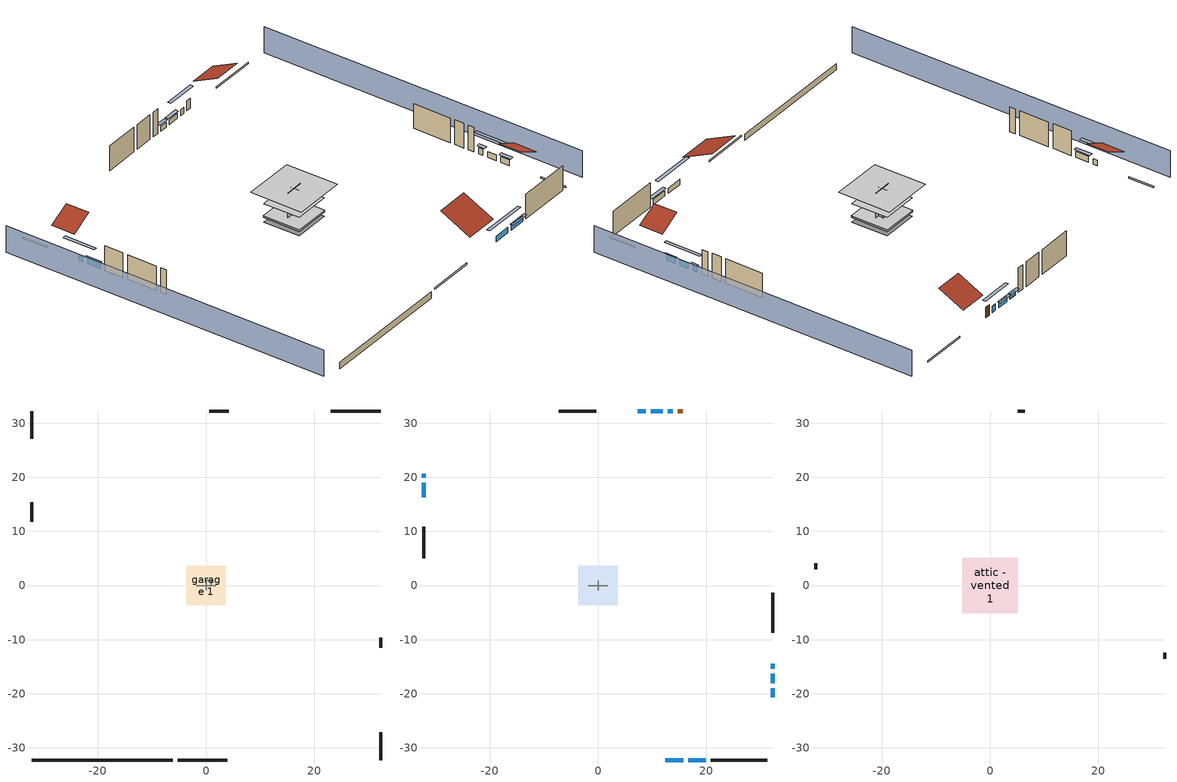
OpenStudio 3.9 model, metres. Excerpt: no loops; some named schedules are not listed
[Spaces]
garage 1
 floor foundation (Slab1 construction): -3.66,-3.66 -3.66,3.66 3.66,3.66 3.66,-3.66 z0
 wall outside (Wall1 construction): -32.25,15.42 -32.25,11.77 z0.3:5.18
 wall outside (Wall2 construction): 4.23,32.25 0.57,32.25 z0.3:5.18
 wall outside (Wall12 construction): 32.25,-11.52 32.25,-9.69 z0.3:5.18
 wall to conditioned space 1 (Wall5 construction Reversed): -1.83,0 1.83,0 z0.3:5.18
 wall to conditioned space 1 (Wall6 construction Reversed): 0,-0.91 0,0.91 z0.3:5.18
crawlspace - vented 1
 floor foundation (Slab2 construction): -3.61,-3.61 -3.61,3.61 3.61,3.61 3.61,-3.61 z-0.91
 wall outside (RimJoist1 construction): -5.23,-32.25 3.95,-32.25 z0.3:0.61
 wall outside (RimJoist2 construction): -32.25,32.25 -32.25,27.16 z0.3:0.61
 wall outside (RimJoist3 construction): 32.25,32.25 23.07,32.25 z0.3:0.61
 wall outside (RimJoist4 construction): 32.25,-32.25 32.25,-27.16 z0.3:0.61
 wall foundation (FoundationWall1 construction): -32.25,-32.25 -6.16,-32.25 z-0.91:0.3
air source heat pump airloop ret air space
 floor adiabatic (AdiabaticConst): 0,0 0,1 1,1 1,0 z0
 wall adiabatic (AdiabaticConst): 0,1 0,0 1,0 1,1 0,1 z0:1
 ceiling adiabatic (AdiabaticConst): 1,0 1,1 0,1 0,0 z1
conditioned space 1
 floor to crawlspace - vented 1 (Floor1 construction): -3.61,-3.61 -3.61,3.61 3.61,3.61 3.61,-3.61 z0.3
 floor to garage 1 (Floor3 construction): -3.66,-3.66 -3.66,3.66 3.66,3.66 3.66,-3.66 z0.3
 floor adiabatic (AdiabaticFloorConstruction): -3.61,-3.61 -3.61,3.61 3.61,3.61 3.61,-3.61 z2.74
 wall outside (Wall3 construction): 20.83,-32.25 31.32,-32.25 z0.3:5.18
 wall outside (Wall4 construction): -32.25,10.84 -32.25,5.01 z0.3:5.18
 wall outside (Wall7 construction): -0.35,32.25 -7.24,32.25 z0.3:5.18
 wall outside (Wall8 construction): 32.25,-8.77 32.25,-1.33 z0.3:5.18
 wall outside (AdiabaticWallConstruction): 12.44,-32.25 15.71,-32.25 / 16.64,-32.25 19.9,-32.25 / -32.25,20.69 -32.25,19.88 z0.3:1.37; -32.25,18.95 -32.25,16.35 z0.3:1.46; 13.84,32.25 12.93,32.25 z0.3:1.53; 12,32.25 9.73,32.25 z0.3:1.31; 8.8,32.25 7.32,32.25 z0.3:1.28; 32.25,-18.05 32.25,-16.33 / 32.25,-20.69 32.25,-18.98 z0.3:1.43; 32.25,-15.41 32.25,-14.5 z0.3:1.49
 wall outside (AdiabaticWallConstruction 1): 15.68,32.25 14.77,32.25 z0.3:2.34
 window (WindowConstruction): 12.44,-32.25 15.71,-32.25 z0.3:1.37
 window (WindowConstruction 1): 16.64,-32.25 19.9,-32.25 z0.3:1.37
 window (WindowConstruction 2): -32.25,20.69 -32.25,19.88 z0.3:1.37
 window (WindowConstruction 3): -32.25,18.95 -32.25,16.35 z0.3:1.46
 window (WindowConstruction 4): 13.84,32.25 12.93,32.25 z0.3:1.52
 window (WindowConstruction 5): 12,32.25 9.73,32.25 z0.3:1.31
 window (WindowConstruction 6): 8.8,32.25 7.32,32.25 z0.3:1.28
 window (WindowConstruction 7): 32.25,-18.05 32.25,-16.33 z0.3:1.43
 window (WindowConstruction 8): 32.25,-15.4 32.25,-14.51 z0.3:1.49
 window (WindowConstruction 9): 32.25,-20.69 32.25,-18.98 z0.3:1.43
 door (Door): 15.68,32.25 14.77,32.25 z0.3:2.34
 ceiling adiabatic (AdiabaticFloorConstruction): 3.61,-3.61 3.61,3.61 -3.61,3.61 -3.61,-3.61 z2.74
attic - vented 1
 floor to conditioned space 1 (Floor2 construction Reversed): -5.14,-5.14 -5.14,5.14 5.14,5.14 5.14,-5.14 z5.18
 wall outside (Wall9 construction): -32.25,4.08 -32.25,2.96 z0.3:5.18
 wall outside (Wall10 construction): 32.25,-13.58 32.25,-12.45 z0.3:5.18
 wall outside (Wall11 construction): 6.4,32.25 5.16,32.25 z0.3:5.18
 roof outside (Roof1 construction): 11.51,-32.25,5.18 11.51,-26.31,8.15 4.87,-26.31,8.15 4.87,-32.25,5.18
 roof outside (Roof2 construction): -32.25,21.62,5.18 -28.12,21.62,7.24 -28.12,26.23,7.24 -32.25,26.23,5.18
 roof outside (Roof3 construction): 32.25,-21.62,5.18 28.12,-21.62,7.24 28.12,-26.23,7.24 32.25,-26.23,5.18
 roof outside (Roof4 construction): 16.61,32.25,5.18 16.61,27.3,7.66 22.15,27.3,7.66 22.15,32.25,5.18
shading: 36.82,-32.25 36.82,32.25 / -36.82,32.25 -36.82,-32.25 z0:5.18; 18.45,-32.25 9.7,-32.25 9.7,-32.86 18.45,-32.86 z4.11; 20.21,-32.25 16.33,-32.25 16.33,-32.86 20.21,-32.86 z1.68; -32.25,17.14 -32.25,23.43 -32.86,23.43 -32.86,17.14 z4.11; -32.25,16.05 -32.25,19.26 -32.86,19.26 -32.86,16.05 z1.77; 10.19,32.25 16.58,32.25 16.58,32.86 10.19,32.86 z4.27; 9.43,32.25 12.31,32.25 12.31,32.86 9.43,32.86 z1.62; 7.02,32.25 9.11,32.25 9.11,32.86 7.02,32.86 z1.58; 32.25,-13.59 32.25,-20.79 32.86,-20.79 32.86,-13.59 z4.18; 32.25,-14.2 32.25,-15.71 32.86,-15.71 32.86,-14.2 z1.8; 32.25,-18.67 32.25,-20.99 32.86,-20.99 32.86,-18.67 z1.74
[Site]
Portland Intl Arpt_OR: Latitude {deg}=45.59; Longitude {deg}=-122.6; Time Zone {hr}=-8; Elevation {m}=33; Terrain=Suburbs; Keep Site Location Information=Yes
[Site:GroundTemperature:Shallow]
10.2558, 8.96328, 8.85977, 9.47314, 11.9355, 14.3863, 16.5111, 17.8571, 17.9714, 16.8767, 14.8061, 12.4304
[Site:WaterMainsTemperature]
Calculation Method=Schedule; Temperature Schedule=mains temperature schedule
[Building]
Building 1
[Material] Roughness=Rough
Name | Thickness {m} | Conductivity {W/m-K} | Density {kg/m3} | Specific Heat {J/kg-K} | Thermal Absorptance | Solar Absorptance | Visible Absorptance
wood shingles or shakes | 0.00635 | 0.162714 | 1121.4 | 1465.45 | 0.9 | 0.85 | 0.85
roof rigid ins | 0.00281632 | 0.029427 | 32.04 | 1214.23 | 0.9 | 0.7 | 0.7
osb sheathing 0.5 in. | 0.0127 | 0.115458 | 512.64 | 1214.23 | 0.9 | 0.6 | 0.6
composite shingle siding | 0.00635 | 0.162714 | 1121.4 | 1465.45 | 0.9 | 0.7 | 0.7
osb sheathing 0.5 in. 1 | 0.0127 | 0.115458 | 512.64 | 1214.23 | 0.9 | 0.7 | 0.7
wall stud and cavity | 0.1397 | 0.348479 | 139.0536 | 1170.24 | 0.9 | 0.6 | 0.6
wall rigid ins; floor rigid ins | 0.051816 | 0.029427 | 32.04 | 1214.23 | 0.9 | 0.7 | 0.7
wall stud and cavity 1 | 0.1397 | 0.207325 | 139.0536 | 1170.24 | 0.9 | 0.7 | 0.7
gypsum board | 0.0127 | 0.160291 | 801 | 837.4 | 0.9 | 0.6 | 0.6
wall rigid ins 1; wall rigid ins 2 | 0.051816 | 0.029427 | 32.04 | 1214.23
wall stud and cavity 2 | 0.1397 | 0.222524 | 139.0536 | 1170.24 | 0.9 | 0.7 | 0.7
rim joist stud and cavity | 0.0508 | 0.144151 | 50.32683 | 1063.81 | 0.9 | 0.6 | 0.6
floor stud and cavity | 0.1397 | 0.0972396 | 92.3553 | 1139.71 | 0.9 | 0.7 | 0.7
osb sheathing 0.75 in. | 0.01905 | 0.115458 | 512.64 | 1214.23 | 0.9 | 0.7 | 0.7
floor covering | 0.0127 | 0.0433444 | 54.468 | 1339.84 | 0.9 | 0.6 | 0.6
ceiling loosefill ins | 0.254 | 0.0480833 | 16.02 | 1046.75 | 0.9 | 0.7 | 0.7
ceiling stud and cavity | 0.1397 | 0.104117 | 65.682 | 1177.47 | 0.9 | 0.7 | 0.7
concrete 4.0 in. | 0.1016 | 1.803125 | 2242.8 | 837.4 | 0.9 | 0.7 | 0.7
concrete 8.0 in. | 0.2032 | 1.803125 | 2242.8 | 837.4 | 0.9 | 0.7 | 0.7
soil 0.5 in. | 0.0127 | 1.3848 | 1842.3 | 418.7 | 0.9 | 0.7 | 0.7
wood siding; wood siding 1 | 0.0254 | 0.102417 | 544.68 | 1172.36
wall rigid ins 3; floor rigid ins 1 | 0.512978 | 0.029427 | 32.04 | 1214.23 | 0.9 | 0.7 | 0.7
wall stud and cavity 3 | 0.0889 | 0.380278 | 52.3479 | 1209.89 | 0.9 | 0.7 | 0.7
door material | 0.04445 | 0.0612267 | 512.64 | 1214.23 | 0.9 | 0.7 | 0.7
floor stud and cavity 1 | 0.1397 | 1.75129 | 37.0049 | 1207.88 | 0.9 | 0.7 | 0.7
wall stud and cavity 4 | 0.0889 | 0.391764 | 83.0341 | 1211.67 | 0.9 | 0.7 | 0.7
furniture material conditioned space 1; furniture material garage 1 | 0.1524 | 0.115458 | 640.8 | 1214.23 | 0.9 | 0.6 | 0.6
[Construction]
Roof1 construction; Roof2 construction; Roof3 construction; Roof4 construction: wood shingles or shakes, roof rigid ins, osb sheathing 0.5 in.
Wall1 construction; Wall2 construction; Wall9 construction; Wall10 construction; Wall11 construction; Wall12 construction: composite shingle siding, osb sheathing 0.5 in. 1, wall stud and cavity
Wall3 construction; Wall4 construction: composite shingle siding, wall rigid ins, osb sheathing 0.5 in. 1, wall stud and cavity 1, gypsum board
Wall5 construction Reversed: gypsum board, wall stud and cavity 2, osb sheathing 0.5 in. 1, wall rigid ins 1
Wall6 construction Reversed: gypsum board, wall stud and cavity 2, osb sheathing 0.5 in. 1, wall rigid ins 2
Wall7 construction; Wall8 construction: composite shingle siding, wall rigid ins 2, osb sheathing 0.5 in. 1, wall stud and cavity 1, gypsum board
RimJoist1 construction; RimJoist2 construction; RimJoist3 construction; RimJoist4 construction: composite shingle siding, rim joist stud and cavity
Floor1 construction; Floor3 construction: floor stud and cavity, floor rigid ins, osb sheathing 0.75 in., floor covering
Floor2 construction Reversed: gypsum board, ceiling stud and cavity, ceiling loosefill ins
Slab1 construction: concrete 4.0 in.
FoundationWall1 construction: concrete 8.0 in.
Slab2 construction: soil 0.5 in.
WindowConstruction; WindowConstruction 1; WindowConstruction 2; WindowConstruction 3; WindowConstruction 4; WindowConstruction 5; WindowConstruction 6; WindowConstruction 7; WindowConstruction 8; WindowConstruction 9: WindowMaterial
AdiabaticWallConstruction: wood siding, wall rigid ins 3, wall stud and cavity 3, gypsum board
Door: door material
AdiabaticWallConstruction 1: wood siding 1, wall rigid ins 3, wall stud and cavity 3, gypsum board
AdiabaticFloorConstruction: floor stud and cavity 1, floor rigid ins 1, osb sheathing 0.75 in., floor covering
PartitionWallConstruction: gypsum board, wall stud and cavity 4, gypsum board
furniture construction conditioned space 1: furniture material conditioned space 1
furniture construction garage 1: furniture material garage 1
AdiabaticConst: Adiabatic
[WindowMaterial:SimpleGlazingSystem]
WindowMaterial: U-Factor {W/m2-K}=2.78222; Solar Heat Gain Coefficient=0.56
[Material:NoMass]
Adiabatic: Roughness=Rough; Thermal Resistance {m2-K/W}=176.1
[ThermalZone] Multiplier=1; Use Ideal Air Loads=No
Name | Volume {m3} | Thermostat
conditioned space | 384.656 | conditioned space temperature setpoint
attic - vented | 80.9188
garage | 130.484
crawlspace - vented | 63.543
air source heat pump airloop ret air zone | 1
[Sizing:Zone] Zone Cooling Design Supply Air Temperature Input Method=SupplyAirTemperature; Zone Cooling Design Supply Air Temperature {C}=14; Zone Cooling Design Supply Air Temperature Difference {deltaC}=11.11; Zone Heating Design Supply Air Temperature Input Method=SupplyAirTemperature; Zone Heating Design Supply Air Temperature {C}=40; Zone Heating Design Supply Air Temperature Difference {deltaC}=11.11; Zone Cooling Design Supply Air Humidity Ratio {kg-H2O/kg-air}=0.0085; Zone Heating Design Supply Air Humidity Ratio {kg-H2O/kg-air}=0.008; Cooling Design Air Flow Method=DesignDay; Heating Design Air Flow Method=DesignDay; Account for Dedicated Outdoor Air System=No; Dedicated Outdoor Air System Control Strategy=NeutralSupplyAir; Dedicated Outdoor Air Low Setpoint Temperature for Design {C}=autosize; Dedicated Outdoor Air High Setpoint Temperature for Design {C}=autosize; Zone Load Sizing Method=Sensible Load Only No Latent Load; Zone Latent Cooling Design Supply Air Humidity Ratio Input Method=HumidityRatioDifference; Zone Cooling Design Supply Air Humidity Ratio Difference {kgWater/kgDryAir}=0.005; Zone Latent Heating Design Supply Air Humidity Ratio Input Method=HumidityRatioDifference; Zone Humidification Design Supply Air Humidity Ratio Difference {kgWater/kgDryAir}=0.005; Sizing Option=Coincident
attic - vented; garage; crawlspace - vented; air source heat pump airloop ret air zone
[Space]
Name | Thermal Zone | Volume {m3}
conditioned space 1 | conditioned space | 384.656
attic - vented 1 | attic - vented | 80.9188
garage 1 | garage | 130.484
crawlspace - vented 1 | crawlspace - vented | 63.543
air source heat pump airloop ret air space | air source heat pump airloop ret air zone
[ThermostatSetpoint:DualSetpoint]
conditioned space temperature setpoint: Heating Setpoint Temperature Schedule=heating setpoint; Cooling Setpoint Temperature Schedule=cooling setpoint; Temperature Difference Between Cutout And Setpoint {deltaC}=0
[Foundation:Kiva] Wall Depth Below Slab {m}=0.2032
Name | Initial Indoor Air Temperature {C} | Wall Height Above Grade {m}
Foundation Kiva 1 | 13.4258 | 0.1016
Foundation Kiva 2 | 8.1388 | 0.3048
[Foundation:Kiva:Settings]
Soil Conductivity {W/m-K}=1.3848; Soil Density {kg/m3}=1842.3; Soil Specific Heat {J/kg-K}=418.7; Ground Solar Absorptivity=0.9; Ground Thermal Absorptivity=0.9; Ground Surface Roughness {m}=0.03; Far-Field Width {m}=40; Deep-Ground Boundary Condition=ZeroFlux; Deep-Ground Depth {m}=40; Minimum Cell Dimension {m}=0.2; Maximum Cell Growth Coefficient=3; Simulation Timestep=Timestep
[SurfaceProperty:ExposedFoundationPerimeter] Exposed Perimeter Calculation Method=TotalExposedPerimeter
Name | Total Exposed Perimeter {m}
Slab1 | 18.288
Slab2 | 26.09088
[SurfaceProperty:IncidentSolarMultiplier] Incident Solar Multiplier=1; Incident Solar Multiplier Schedule=trans schedule winter=0.85 summer=0.7
Window1; Window2; Window3; Window4; Window5; Window6; Window7; Window8; Window9; Window10
[InternalMass:Definition] Design Level Calculation Method=SurfaceArea
Name | Construction | Surface Area {m2}
partition wall mass | PartitionWallConstruction | 157.749
furniture mass conditioned space 1 | furniture construction conditioned space 1 | 63.09974
furniture mass garage 1 | furniture construction garage 1 | 5.35122
[InternalMass] Multiplier=1
Name | Internal Mass Definition | Space or SpaceType
partition wall mass | partition wall mass | conditioned space 1
furniture mass conditioned space 1 | furniture mass conditioned space 1 | conditioned space 1
furniture mass garage 1 | furniture mass garage 1 | garage 1
[EnergyManagementSystem:Sensor]
Name | Output Variable or Output Meter Index Key | Output Variable or Output Meter
water_heater_amb_temp; fridge_tin_s_1 | garage | Zone Mean Air Temperature
water_heater_amb_rh | garage | Zone Air Relative Humidity
water_heater_T_set | water heater setpoint | Schedule Value
out_pb_s |  | Site Outdoor Air Barometric Pressure
out_wt_s |  | Site Outdoor Air Humidity Ratio
site_vw_s |  | Site Wind Speed
cool_season | cooling season schedule | Schedule Value
air_source_heat_pump_airloop_AH_MFR_s | Node 7 | System Node Mass Flow Rate
air_source_heat_pump_airloop_AH_VFR_s | Node 7 | System Node Current Density Volume Flow Rate
air_source_heat_pump_airloop_AH_Tout_s | Node 7 | System Node Temperature
air_source_heat_pump_airloop_AH_Wout_s | Node 7 | System Node Humidity Ratio
air_source_heat_pump_airloop_RA_T_s | Node 10 | System Node Temperature
air_source_heat_pump_airloop_Ra_W_s | Node 10 | System Node Humidity Ratio
air_source_heat_pump_airloop_0_DZ_T_s | crawlspace - vented | Zone Air Temperature
air_source_heat_pump_airloop_0_DZ_W_s | crawlspace - vented | Zone Mean Air Humidity Ratio
natural_vent_s | natural vent schedule | Schedule Value
htg_sp_s | heating setpoint | Schedule Value
clg_sp_s | cooling setpoint | Schedule Value
mech_vent_range_fan_0_sch_s | mech vent range fan 0 schedule | Schedule Value
mech_vent_bath_fan_0_sch_s | mech vent bath fan 0 schedule | Schedule Value
clothes_dryer_exhaust_0_sch_s | clothes_dryer | Schedule Value
htg_load_cond |  | Heating:EnergyTransfer:Zone:CONDITIONED SPACE
clg_load_cond |  | Cooling:EnergyTransfer:Zone:CONDITIONED SPACE
htg_load_duct |  | Heating:EnergyTransfer:Zone:AIR SOURCE HEAT PUMP AIRLOOP RET AIR ZONE
clg_load_duct |  | Cooling:EnergyTransfer:Zone:AIR SOURCE HEAT PUMP AIRLOOP RET AIR ZONE
s_conv | Floor1 | Surface Inside Face Convection Heat Gain Energy
s_ig | Floor1 | Surface Inside Face Internal Gains Radiation Heat Gain Energy
s_sol | Floor1 | Surface Inside Face Solar Radiation Heat Gain Energy
s_lgt | Floor1 | Surface Inside Face Lights Radiation Heat Gain Energy
s_surf | Floor1 | Surface Inside Face Net Surface Thermal Radiation Heat Gain Energy
s_conv_1 | Floor2 | Surface Inside Face Convection Heat Gain Energy
[ElectricEquipment:Definition] Design Level Calculation Method=EquipmentLevel
Name | Design Level {W} | Fraction Latent | Fraction Radiant | Fraction Lost
ceiling fan | 18.8912 | 0 | 0.558 | 0
clothes washer | 154.524 | 0.03 | 0.162 | 0.7
clothes dryer | 3426.89 | 0.015 | 0.081 | 0.85
dishwasher | 361.86 | 0.3 | 0.18 | 0.4
fridge | 49.4292 | 0 | 0.6 | 0
fridge 2 | 80.4475 | 0 | 0.6 | 0
cooking range | 983.989 | 0.08 | 0.432 | 0.2
misc tv | 766.758 | 0 | 0.6 | 0
misc plug loads | 609.237 | 0.021 | 0.558 | 0.049
whole house fan; mech vent house fan | 0 | 0 | 0 | 1
mech vent house fan cfis | 0 | 0 | 0 | 0
mech vent range fan 0; mech vent bath fan 0 | 30 | 0 | 0 | 1
[ElectricEquipment]
Name | Electric Equipment Definition | Space or SpaceType | Schedule
ceiling fan | ceiling fan | conditioned space 1 | ceiling_fan
clothes washer | clothes washer | conditioned space 1 | clothes_washer
clothes dryer | clothes dryer | conditioned space 1 | clothes_dryer
dishwasher | dishwasher | conditioned space 1 | dishwasher
fridge | fridge | conditioned space 1 | fridge schedule
fridge 1 | fridge 2 | garage 1 | fridge schedule 1
cooking range | cooking range | conditioned space 1 | cooking_range
misc tv | misc tv | conditioned space 1 | plug_loads_tv
misc plug loads | misc plug loads | conditioned space 1 | plug_loads_other
whole house fan | whole house fan | conditioned space 1 | Always On Discrete
mech vent house fan | mech vent house fan | conditioned space 1 | mech vent house fan schedule
mech vent house fan cfis | mech vent house fan cfis | conditioned space 1 | mech vent house fan cfis schedule
mech vent range fan 0 | mech vent range fan 0 | conditioned space 1 | mech vent range fan 0 schedule
mech vent bath fan 0 | mech vent bath fan 0 | conditioned space 1 | mech vent bath fan 0 schedule
[OtherEquipment:Definition] Design Level Calculation Method=EquipmentLevel
Name | Design Level {W} | Fraction Latent | Fraction Radiant | Fraction Lost
water heater sens; air source heat pump airloop_0 SupSensLkToCond; air source heat pump airloop_0 SupCondToLv; air source heat pump airloop_0 RetCondToRP; air source heat pump airloop_0 RetSensLkToRP; air source heat pump airloop_0 SupCondToDZ; air source heat pump airloop_0 RetCondToDZ; air source heat pump airloop_0 SupSensLkToDZ; mech vent house fan sensible load | 0 | 0 | 0 | 0
water heater lat; air source heat pump airloop_0 SupLatLkToCond; air source heat pump airloop_0 RetLatLkToRP; air source heat pump airloop_0 SupLatLkToDZ; mech vent house fan latent load | 0 | 1 | 0 | 0
water heater energy adjustment1 | 0.01 | 0 | 0 | 1
clothes dryer 2 | 0 | 0.015 | 0.081 | 0.85
cooking range 2 | 0 | 0.08 | 0.432 | 0.2
misc lighting | 264.352 | 0 | 0 | 1
general water use sensible | -170.892 | 0 | 0.6 | 0
general water use latent | 173.399 | 1 | 0 | 0
[OtherEquipment]
Name | Other Equipment Definition | Space or SpaceType | Schedule | Fuel Type
water heater sens | water heater sens | garage 1 | Always On Discrete
water heater lat | water heater lat | garage 1 | Always On Discrete
water heater energy adjustment1 | water heater energy adjustment1 | garage 1 | Always On Discrete | Electricity
clothes dryer 1 | clothes dryer 2 | conditioned space 1 | clothes_dryer | Electricity
cooking range 1 | cooking range 2 | conditioned space 1 | cooking_range | Electricity
misc lighting | misc lighting | conditioned space 1 | misc lighting schedule | NaturalGas
general water use sensible | general water use sensible | conditioned space 1 | general water use schedule
general water use latent | general water use latent | conditioned space 1 | general water use schedule
air source heat pump airloop_0 SupSensLkToCond | air source heat pump airloop_0 SupSensLkToCond | conditioned space 1 | Always On Discrete
air source heat pump airloop_0 SupLatLkToCond | air source heat pump airloop_0 SupLatLkToCond | conditioned space 1 | Always On Discrete
air source heat pump airloop_0 SupCondToLv | air source heat pump airloop_0 SupCondToLv | conditioned space 1 | Always On Discrete
air source heat pump airloop_0 RetCondToRP | air source heat pump airloop_0 RetCondToRP | air source heat pump airloop ret air space | Always On Discrete
air source heat pump airloop_0 RetSensLkToRP | air source heat pump airloop_0 RetSensLkToRP | air source heat pump airloop ret air space | Always On Discrete
air source heat pump airloop_0 RetLatLkToRP | air source heat pump airloop_0 RetLatLkToRP | air source heat pump airloop ret air space | Always On Discrete
air source heat pump airloop_0 SupCondToDZ | air source heat pump airloop_0 SupCondToDZ | crawlspace - vented 1 | Always On Discrete
air source heat pump airloop_0 RetCondToDZ | air source heat pump airloop_0 RetCondToDZ | crawlspace - vented 1 | Always On Discrete
air source heat pump airloop_0 SupSensLkToDZ | air source heat pump airloop_0 SupSensLkToDZ | crawlspace - vented 1 | Always On Discrete
air source heat pump airloop_0 SupLatLkToDZ | air source heat pump airloop_0 SupLatLkToDZ | crawlspace - vented 1 | Always On Discrete
mech vent house fan sensible load | mech vent house fan sensible load | conditioned space 1 | Always On Discrete
mech vent house fan latent load | mech vent house fan latent load | conditioned space 1 | Always On Discrete
[WaterUse:Equipment:Definition]
Name | Peak Flow Rate {m3/s}
clothes washer | 7.46169e-06
dishwasher | 3.152e-06
[Lights:Definition] Design Level Calculation Method=LightingLevel; Fraction Radiant=0.6; Fraction Visible=0.2; Return Air Fraction=0
Name | Lighting Level {W}
interior lighting | 283.036
garage lighting | 11.368
[Lights] Fraction Replaceable=1
Name | Lights Definition | Space or SpaceType | Schedule
interior lighting | interior lighting | conditioned space 1 | lighting_interior
garage lighting | garage lighting | garage 1 | lighting_garage
[Exterior:Lights:Definition]
exterior lighting: Design Level {W}=10.6381
[Exterior:Lights]
exterior lighting: Exterior Lights Definition=exterior lighting; Schedule=exterior lighting schedule
[People:Definition]
occupants: Number of People Calculation Method=People; Number of People {people}=9; Fraction Radiant=0.314171; Sensible Heat Fraction=0.56303; Carbon Dioxide Generation Rate {m3/s-W}=0; Enable ASHRAE 55 Comfort Warnings=No; Mean Radiant Temperature Calculation Type=EnclosureAveraged
[People]
occupants: People Definition=occupants; Space or SpaceType=conditioned space 1; Number of People Schedule=occupants; Activity Level Schedule=occupants activity schedule; Multiplier=1
[ZoneMixing] Schedule=Always On Continuous; Design Flow Rate Calculation Method=Flow/Zone; Design Flow Rate {m3/s}=0
Name | Zone or Space | Source Zone or Space
air source heat pump airloop_0 ZoneMixDZToCond mix | conditioned space | crawlspace - vented
air source heat pump airloop_0 ZoneMixCondToDZ mix | crawlspace - vented | conditioned space
whole house fan mix | attic - vented | conditioned space
[SpaceInfiltration:DesignFlowRate] Schedule=Always On Discrete
Name | Space or SpaceType | Design Flow Rate Calculation Method | Design Flow Rate {m3/s} | Air Changes per Hour {1/hr} | Constant Term Coefficient | Temperature Term Coefficient | Velocity Term Coefficient | Velocity Squared Term Coefficient
natural vent flow; whole house fan flow; infil flow | conditioned space 1 | Flow/Space | 0
infil crawlspace - vented 1 | crawlspace - vented 1 | AirChanges/Hour |  | 2.6013 | 1 | 0 | 0 | 0
crawlspace_vented 1 duct leakage imbalance infil flow | crawlspace - vented 1 | Flow/Space | 0
[SpaceInfiltration:EffectiveLeakageArea] Schedule=Always On Discrete
Name | Space or SpaceType | Effective Air Leakage Area {cm2} | Stack Coefficient | Wind Coefficient
infil garage 1 | garage 1 | 108.735 | 0.000129147 | 4.64657e-05
infil attic - vented 1 | attic - vented 1 | 3520.67 | 0.00015981 | 4.28029e-05
